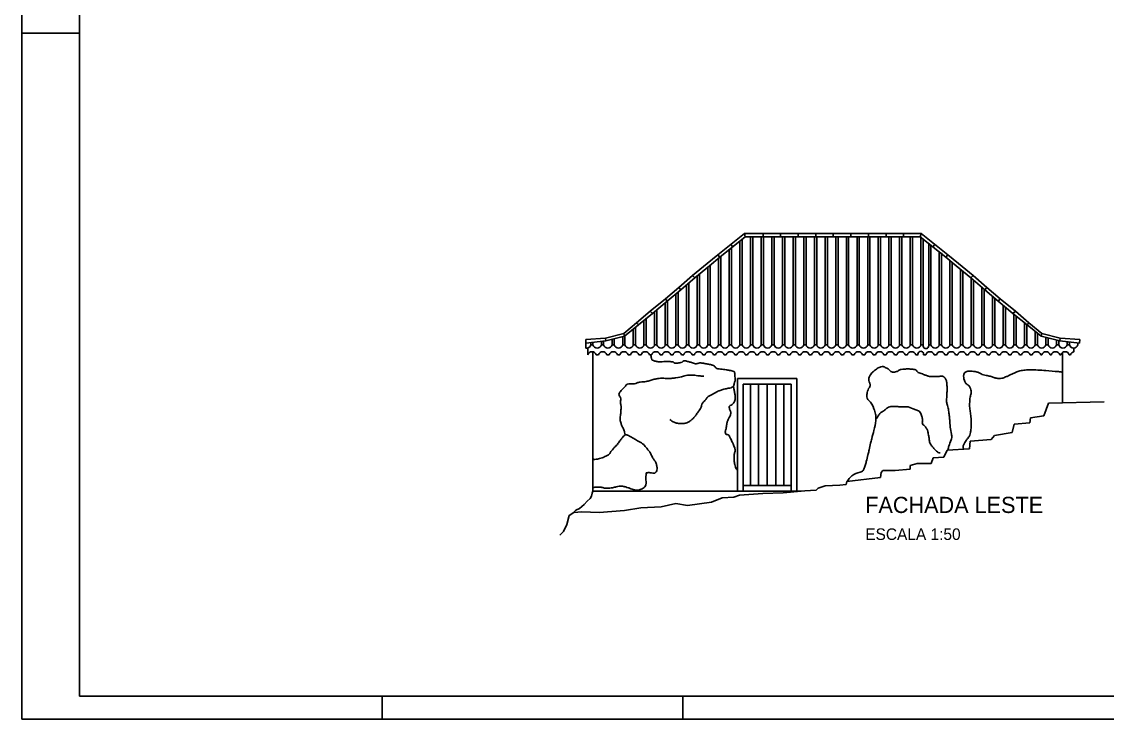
# Model space of a CAD drawing. Extents: x -1236 to 1911, y -280 to 323.
# Drawn here: x 1070 to 1539.7, y -280 to 21.9 of the extents above; entities that cross this region are included whole.
import ezdxf

# ---------------------------------------------------------------- set-up
doc = ezdxf.new("R2010")
doc.units = 0
doc.header["$MEASUREMENT"] = 0
doc.layers.get('0').update_dxf_attribs({"linetype": 'CONTINUOUS'})
for name, color, linetype in [('COBERTURA', 2, 'CONTINUOUS'), ('ESQUADRIAS', 2, 'CONTINUOUS'), ('MARGEXT', 2, 'CONTINUOUS'), ('MARGINT', 6, 'CONTINUOUS'), ('PAREDE', 1, 'CONTINUOUS'), ('PISO', 1, 'CONTINUOUS')]:
    doc.layers.add(name, color=color, linetype=linetype)

msp = doc.modelspace()

# ---------------------------------------------------------------- linework, layer by layer
at = {"layer": 'COBERTURA', "color": 2}
for p, q in [((1371.150951, -78.956111), (1382.708589, -69.722516)), ((1382.708589, -69.722516), (1459.120951, -69.722516)), ((1383.033787, -71.122516), (1382.708589, -69.722516)), ((1390.743714, -71.122516), (1390.743714, -69.722516)), ((1398.343714, -71.122516), (1398.343714, -69.722516)), ((1405.943714, -71.122516), (1405.943714, -69.722516)), ((1413.543714, -71.122516), (1413.543714, -69.722516)), ((1421.143714, -71.122516), (1421.143714, -69.722516)), ((1428.743714, -71.122516), (1428.743714, -69.722516)), ((1436.343714, -71.122516), (1436.343714, -69.722516)), ((1443.943714, -71.122516), (1443.943714, -69.722516)), ((1451.543714, -71.122516), (1451.543714, -69.722516)), ((1458.795753, -71.122516), (1459.143714, -69.722516)), ((1470.678589, -78.956111), (1459.120951, -69.722516)), ((1371.989913, -79.97063), (1383.033787, -71.122516)), ((1376.803106, -74.440508), (1377.619904, -75.460003)), ((1383.033787, -71.122516), (1458.795753, -71.122516)), ((1458.795753, -71.122516), (1469.839627, -79.97063)), ((1465.026434, -74.440508), (1464.209636, -75.460003)), ((1366.514579, -82.749528), (1371.150951, -78.956111)), ((1371.150951, -78.956111), (1371.989913, -79.97063)), ((1470.678589, -78.956111), (1469.839627, -79.97063)), ((1475.314961, -82.749528), (1470.678589, -78.956111)), ((1360.228705, -87.889576), (1366.514579, -82.749528)), ((1367.530165, -83.675827), (1361.200137, -88.992312)), ((1371.989913, -79.97063), (1367.530165, -83.675827)), ((1469.839627, -79.97063), (1474.299375, -83.675827)), ((1474.299375, -83.675827), (1480.629403, -88.992312)), ((1481.600835, -87.889576), (1475.314961, -82.749528)), ((1354.311813, -93.094497), (1360.228705, -87.889576)), ((1361.200137, -88.992312), (1355.10662, -94.109013)), ((1360.228705, -87.889576), (1361.200137, -88.992312)), ((1481.600835, -87.889576), (1480.629403, -88.992312)), ((1480.629403, -88.992312), (1486.72292, -94.109013)), ((1487.517727, -93.094497), (1481.600835, -87.889576)), ((1348.505993, -98.020679), (1354.311813, -93.094497)), ((1354.311813, -93.094497), (1355.10662, -94.109013)), ((1487.517727, -93.094497), (1486.72292, -94.109013)), ((1493.323546, -98.020679), (1487.517727, -93.094497)), ((1341.882598, -103.357927), (1348.505993, -98.020679)), ((1348.505993, -98.020679), (1349.3008, -99.035195)), ((1355.10662, -94.109013), (1349.3008, -99.035195)), ((1486.72292, -94.109013), (1492.528739, -99.035195)), ((1493.323546, -98.020679), (1492.528739, -99.035195)), ((1499.946942, -103.357927), (1493.323546, -98.020679)), ((1349.3008, -99.035195), (1342.942344, -104.328336)), ((1492.528739, -99.035195), (1498.887196, -104.328336)), ((1336.018873, -108.3708), (1341.882598, -103.357927)), ((1342.942344, -104.328336), (1336.857835, -109.341209)), ((1341.882598, -103.357927), (1342.942344, -104.328336)), ((1499.946942, -103.357927), (1498.887196, -104.328336)), ((1498.887196, -104.328336), (1504.971705, -109.341209)), ((1505.810667, -108.3708), (1499.946942, -103.357927)), ((1330.455224, -112.958189), (1336.018873, -108.3708)), ((1336.857835, -109.341209), (1330.808473, -114.193256)), ((1336.018873, -108.3708), (1336.857835, -109.341209)), ((1505.810667, -108.3708), (1504.971705, -109.341209)), ((1504.971705, -109.341209), (1511.021067, -114.193256)), ((1511.374316, -112.958189), (1505.810667, -108.3708)), ((1322.595469, -115.031335), (1314.029216, -115.64887)), ((1314.029216, -115.64887), (1314.117525, -117.280921)), ((1314.117525, -117.280921), (1322.727933, -116.222292)), ((1322.595469, -115.031335), (1330.455224, -112.958189)), ((1322.727933, -116.222292), (1322.595469, -115.031335)), ((1330.808473, -114.193256), (1322.727933, -116.222292)), ((1330.455224, -112.958189), (1330.808473, -114.193256)), ((1511.374316, -112.958189), (1511.021067, -114.193256)), ((1511.021067, -114.193256), (1519.101607, -116.222292)), ((1519.234071, -115.031335), (1511.374316, -112.958189)), ((1519.101607, -116.222292), (1519.234071, -115.031335)), ((1527.712015, -117.280921), (1519.101607, -116.222292)), ((1519.234071, -115.031335), (1527.800324, -115.64887)), ((1527.800324, -115.64887), (1527.712015, -117.280921))]:
    msp.add_line(p, q, dxfattribs=at)
at = {"layer": 'COBERTURA', "color": 1}
for p, q in [((1380.707291, -117.975919), (1380.707291, -72.986455)), ((1381.694877, -117.975919), (1381.694877, -72.195222)), ((1385.31622, -117.975919), (1385.31622, -71.122516)), ((1386.303807, -117.975919), (1386.303807, -71.122516)), ((1389.92515, -117.975919), (1389.92515, -71.122516)), ((1390.912736, -117.975919), (1390.912736, -71.122516)), ((1394.53408, -117.975919), (1394.53408, -71.122516)), ((1395.521666, -117.975919), (1395.521666, -71.122516)), ((1399.143009, -117.975919), (1399.143009, -71.122516)), ((1400.130596, -117.975919), (1400.130596, -71.122516)), ((1403.751939, -117.975919), (1403.751939, -71.122516)), ((1404.739525, -117.975919), (1404.739525, -71.122516)), ((1408.360869, -117.975919), (1408.360869, -71.122516)), ((1409.348455, -117.975919), (1409.348455, -71.122516)), ((1412.969798, -117.975919), (1412.969798, -71.122516)), ((1413.957384, -117.975919), (1413.957384, -71.122516)), ((1417.578728, -117.975919), (1417.578728, -71.122516)), ((1418.566314, -117.975919), (1418.566314, -71.122516)), ((1422.187657, -117.975919), (1422.187657, -71.122516)), ((1423.175244, -117.975919), (1423.175244, -71.122516)), ((1426.796587, -117.975919), (1426.796587, -71.122516)), ((1427.784173, -117.975919), (1427.784173, -71.122516)), ((1431.405517, -117.975919), (1431.405517, -71.122516)), ((1432.393103, -117.975919), (1432.393103, -71.122516)), ((1436.014446, -117.975919), (1436.014446, -71.122516)), ((1437.002033, -117.975919), (1437.002033, -71.122516)), ((1440.623376, -117.975919), (1440.623376, -71.122516)), ((1441.610962, -117.975919), (1441.610962, -71.122516)), ((1445.232305, -117.975919), (1445.232305, -71.122516)), ((1446.219892, -117.975919), (1446.219892, -71.122516)), ((1449.841235, -117.975919), (1449.841235, -71.122516)), ((1450.828821, -117.975919), (1450.828821, -71.122516)), ((1454.450165, -117.975919), (1454.450165, -71.122516)), ((1455.437751, -117.975919), (1455.437751, -71.122516)), ((1459.059094, -117.975919), (1459.059094, -71.3335)), ((1460.046681, -117.975919), (1460.046681, -72.124733)), ((1462.405705, -117.975919), (1462.405705, -74.014732)), ((1463.393291, -117.975919), (1463.393291, -74.805965)), ((1372.477018, -117.975919), (1372.477018, -79.580372)), ((1376.098361, -117.975919), (1376.098361, -76.67903)), ((1377.085947, -117.975919), (1377.085947, -75.887797)), ((1467.014634, -117.975919), (1467.014634, -77.707307)), ((1468.002221, -117.975919), (1468.002221, -78.167169)), ((1471.623564, -79.729277), (1471.623564, -79.580372)), ((1366.880502, -117.975919), (1366.880502, -84.221468)), ((1367.868088, -117.975919), (1367.868088, -83.395078)), ((1371.489432, -117.975919), (1371.489432, -80.386435)), ((1471.623564, -117.975919), (1471.623564, -81.45274)), ((1472.61115, -80.537306), (1472.61115, -80.386435)), ((1472.61115, -117.975919), (1472.61115, -82.273236)), ((1362.271572, -117.975919), (1362.271572, -88.092431)), ((1363.259159, -117.975919), (1363.259159, -87.262974)), ((1476.232493, -117.975919), (1476.232493, -85.299421)), ((1477.22008, -117.975919), (1477.22008, -86.128878)), ((1480.841423, -117.975919), (1480.841423, -88.751634)), ((1357.662643, -117.975919), (1357.662643, -91.962731)), ((1358.650229, -117.975919), (1358.650229, -91.133459)), ((1481.829009, -117.975919), (1481.829009, -89.999616)), ((1485.450353, -117.975919), (1485.450353, -93.040443)), ((1486.437939, -117.975919), (1486.437939, -93.869715)), ((1353.053713, -117.975919), (1353.053713, -95.850884)), ((1354.041299, -117.975919), (1354.041299, -95.012927)), ((1490.059282, -117.975919), (1490.059282, -96.939884)), ((1491.046869, -117.975919), (1491.046869, -97.777841)), ((1344.82344, -117.975919), (1344.82344, -102.762405)), ((1348.444783, -117.975919), (1348.444783, -99.747792)), ((1349.43237, -117.975919), (1349.43237, -98.923559)), ((1494.668212, -117.975919), (1494.668212, -100.816213)), ((1495.655798, -117.975919), (1495.655798, -101.638337)), ((1339.226924, -117.975919), (1339.226924, -107.389376)), ((1340.214511, -117.975919), (1340.214511, -106.575729)), ((1343.835854, -117.975919), (1343.835854, -103.584528)), ((1499.277142, -117.975919), (1499.277142, -104.649603)), ((1500.264728, -117.975919), (1500.264728, -105.46325)), ((1334.617995, -117.975919), (1334.617995, -111.137731)), ((1335.605581, -117.975919), (1335.605581, -110.345612)), ((1503.886071, -117.975919), (1503.886071, -108.446783)), ((1504.873657, -117.975919), (1504.873657, -109.26043)), ((1508.495001, -117.975919), (1508.495001, -112.167159)), ((1314.117525, -117.280921), (1314.117525, -119.35674)), ((1316.182276, -117.975919), (1316.182276, -117.05794)), ((1317.169862, -117.975919), (1317.169862, -116.951286)), ((1320.791206, -117.975919), (1320.791206, -116.560202)), ((1321.778792, -117.975919), (1321.778792, -116.419181)), ((1325.400135, -117.975919), (1325.400135, -115.551298)), ((1326.387722, -117.975919), (1326.387722, -115.303313)), ((1330.009065, -117.975919), (1330.009065, -114.393989)), ((1330.996651, -117.975919), (1330.996651, -114.042323)), ((1509.482587, -117.975919), (1509.482587, -112.959278)), ((1513.10393, -117.975919), (1513.10393, -114.716266)), ((1514.091517, -117.975919), (1514.091517, -114.964251)), ((1517.71286, -117.975919), (1517.71286, -115.873575)), ((1518.700446, -117.975919), (1518.700446, -116.12156)), ((1522.32179, -117.975919), (1522.32179, -116.618206)), ((1523.309376, -117.975919), (1523.309376, -116.739627)), ((1526.930719, -117.975919), (1526.930719, -117.184863)), ((1314.932502, -119.288039), (1314.932502, -122.294291)), ((1316.182276, -117.975919), (1317.169862, -117.975919)), ((1320.791206, -117.975919), (1321.778792, -117.975919)), ((1325.400135, -117.975919), (1326.387722, -117.975919)), ((1330.009065, -117.975919), (1330.996651, -117.975919)), ((1334.617995, -117.975919), (1335.605581, -117.975919)), ((1339.226924, -117.975919), (1340.214511, -117.975919)), ((1343.835854, -117.975919), (1344.82344, -117.975919)), ((1348.444783, -117.975919), (1349.43237, -117.975919)), ((1353.053713, -117.975919), (1354.041299, -117.975919)), ((1357.662643, -117.975919), (1358.650229, -117.975919)), ((1362.271572, -117.975919), (1363.259159, -117.975919)), ((1366.880502, -117.975919), (1367.868088, -117.975919)), ((1371.489432, -117.975919), (1372.477018, -117.975919)), ((1376.098361, -117.975919), (1377.085947, -117.975919)), ((1380.707291, -117.975919), (1381.694877, -117.975919)), ((1385.31622, -117.975919), (1386.303807, -117.975919)), ((1389.92515, -117.975919), (1390.912736, -117.975919)), ((1394.53408, -117.975919), (1395.521666, -117.975919)), ((1399.143009, -117.975919), (1400.130596, -117.975919)), ((1403.751939, -117.975919), (1404.739525, -117.975919)), ((1408.360869, -117.975919), (1409.348455, -117.975919)), ((1412.969798, -117.975919), (1413.957384, -117.975919)), ((1417.578728, -117.975919), (1418.566314, -117.975919)), ((1422.187657, -117.975919), (1423.175244, -117.975919)), ((1426.796587, -117.975919), (1427.784173, -117.975919)), ((1431.405517, -117.975919), (1432.393103, -117.975919)), ((1436.014446, -117.975919), (1437.002033, -117.975919)), ((1440.623376, -117.975919), (1441.610962, -117.975919)), ((1445.232305, -117.975919), (1446.219892, -117.975919)), ((1449.841235, -117.975919), (1450.828821, -117.975919)), ((1454.450165, -117.975919), (1455.437751, -117.975919)), ((1459.059094, -117.975919), (1460.046681, -117.975919)), ((1463.393291, -117.975919), (1462.405705, -117.975919)), ((1462.405705, -117.975919), (1463.393291, -117.975919)), ((1468.002221, -117.975919), (1467.014634, -117.975919)), ((1472.61115, -117.975919), (1471.623564, -117.975919)), ((1477.22008, -117.975919), (1476.232493, -117.975919)), ((1481.829009, -117.975919), (1480.841423, -117.975919)), ((1486.437939, -117.975919), (1485.450353, -117.975919)), ((1491.046869, -117.975919), (1490.059282, -117.975919)), ((1495.655798, -117.975919), (1494.668212, -117.975919)), ((1500.264728, -117.975919), (1499.277142, -117.975919)), ((1504.873657, -117.975919), (1503.886071, -117.975919)), ((1509.482587, -117.975919), (1508.495001, -117.975919)), ((1514.091517, -117.975919), (1513.10393, -117.975919)), ((1518.700446, -117.975919), (1517.71286, -117.975919)), ((1523.309376, -117.975919), (1522.32179, -117.975919)), ((1525.269037, -120.912567), (1525.269037, -119.368127)), ((1318.553845, -122.294291), (1319.541431, -122.294291)), ((1323.162775, -122.294291), (1324.150361, -122.294291)), ((1327.771704, -122.294291), (1328.75929, -122.294291)), ((1332.380634, -122.294291), (1333.36822, -122.294291)), ((1336.989563, -122.294291), (1337.97715, -122.294291)), ((1341.598493, -122.294291), (1342.586079, -122.294291)), ((1346.207423, -122.294291), (1347.195009, -122.294291)), ((1350.816352, -122.294291), (1351.803939, -122.294291)), ((1355.425282, -122.294291), (1356.412868, -122.294291)), ((1360.034211, -122.294291), (1361.021798, -122.294291)), ((1364.643141, -122.294291), (1365.630727, -122.294291)), ((1369.252071, -122.294291), (1370.239657, -122.294291)), ((1373.861, -122.294291), (1374.848587, -122.294291)), ((1378.46993, -122.294291), (1379.457516, -122.294291)), ((1383.07886, -122.294291), (1384.066446, -122.294291)), ((1387.687789, -122.294291), (1388.675375, -122.294291)), ((1392.296719, -122.294291), (1393.284305, -122.294291)), ((1396.905648, -122.294291), (1397.893235, -122.294291)), ((1401.514578, -122.294291), (1402.502164, -122.294291)), ((1406.123508, -122.294291), (1407.111094, -122.294291)), ((1410.732437, -122.294291), (1411.720024, -122.294291)), ((1415.341367, -122.294291), (1416.328953, -122.294291)), ((1419.950297, -122.294291), (1420.937883, -122.294291)), ((1424.559226, -122.294291), (1425.546812, -122.294291)), ((1429.168156, -122.294291), (1430.155742, -122.294291)), ((1433.777085, -122.294291), (1434.764672, -122.294291)), ((1438.386015, -122.294291), (1439.373601, -122.294291)), ((1442.994945, -122.294291), (1443.982531, -122.294291)), ((1447.603874, -122.294291), (1448.591461, -122.294291)), ((1452.212804, -122.294291), (1453.20039, -122.294291)), ((1456.821733, -122.294291), (1457.80932, -122.294291)), ((1460.168344, -122.294291), (1461.15593, -122.294291)), ((1464.777273, -122.294291), (1465.76486, -122.294291)), ((1469.386203, -122.294291), (1470.373789, -122.294291)), ((1469.386203, -122.294291), (1470.373789, -122.294291)), ((1473.995133, -122.294291), (1474.982719, -122.294291)), ((1478.604062, -122.294291), (1479.591649, -122.294291)), ((1483.212992, -122.294291), (1484.200578, -122.294291)), ((1487.821921, -122.294291), (1488.809508, -122.294291)), ((1492.430851, -122.294291), (1493.418437, -122.294291)), ((1497.039781, -122.294291), (1498.027367, -122.294291)), ((1501.64871, -122.294291), (1502.636297, -122.294291)), ((1506.25764, -122.294291), (1507.245226, -122.294291)), ((1510.86657, -122.294291), (1511.360363, -122.294291)), ((1514.981706, -122.294291), (1515.475499, -122.294291)), ((1519.096842, -122.294291), (1519.590636, -122.294291)), ((1523.211979, -122.294291), (1523.705772, -122.294291))]:
    msp.add_line(p, q, dxfattribs=at)
for centre, radius, start, end in [((1314.371605, -117.502538), 1.871529, 262.19741259, 345.34856281), ((1316.743173, -122.767671), 1.871529, 14.65143719, 165.34856281), ((1318.980534, -117.502538), 1.871529, 194.65143719, 345.34856281), ((1321.352103, -122.767671), 1.871529, 14.65143719, 165.34856281), ((1323.589464, -117.502538), 1.871529, 194.65143719, 345.34856281), ((1325.961033, -122.767671), 1.871529, 14.65143719, 165.34856281), ((1328.198393, -117.502538), 1.871529, 194.65143719, 345.34856281), ((1330.569962, -122.767671), 1.871529, 14.65143719, 165.34856281), ((1332.807323, -117.502538), 1.871529, 194.65143719, 345.34856281), ((1335.178892, -122.767671), 1.871529, 14.65143719, 165.34856281), ((1337.416253, -117.502538), 1.871529, 194.65143719, 345.34856281), ((1339.787821, -122.767671), 1.871529, 14.65143719, 165.34856281), ((1342.025182, -117.502538), 1.871529, 194.65143719, 345.34856281), ((1344.396751, -122.767671), 1.871529, 14.65143719, 165.34856281), ((1346.634112, -117.502538), 1.871529, 194.65143719, 345.34856281), ((1349.005681, -122.767671), 1.871529, 14.65143719, 165.34856281), ((1351.243041, -117.502538), 1.871529, 194.65143719, 345.34856281), ((1353.61461, -122.767671), 1.871529, 14.65143719, 165.34856281), ((1355.851971, -117.502538), 1.871529, 194.65143719, 345.34856281), ((1358.22354, -122.767671), 1.871529, 14.65143719, 165.34856281), ((1360.460901, -117.502538), 1.871529, 194.65143719, 345.34856281), ((1362.832469, -122.767671), 1.871529, 14.65143719, 165.34856281), ((1365.06983, -117.502538), 1.871529, 194.65143719, 345.34856281), ((1367.441399, -122.767671), 1.871529, 14.65143719, 165.34856281), ((1369.67876, -117.502538), 1.871529, 194.65143719, 345.34856281), ((1369.67876, -117.502538), 1.871529, 194.65143719, 345.34856281), ((1372.050329, -122.767671), 1.871529, 14.65143719, 165.34856281), ((1374.28769, -117.502538), 1.871529, 194.65143719, 345.34856281), ((1376.659258, -122.767671), 1.871529, 14.65143719, 165.34856281), ((1378.896619, -117.502538), 1.871529, 194.65143719, 345.34856281), ((1381.268188, -122.767671), 1.871529, 14.65143719, 165.34856281), ((1383.505549, -117.502538), 1.871529, 194.65143719, 345.34856281), ((1385.877118, -122.767671), 1.871529, 14.65143719, 165.34856281), ((1388.114478, -117.502538), 1.871529, 194.65143719, 345.34856281), ((1390.486047, -122.767671), 1.871529, 14.65143719, 165.34856281), ((1392.723408, -117.502538), 1.871529, 194.65143719, 345.34856281), ((1395.094977, -122.767671), 1.871529, 14.65143719, 165.34856281), ((1397.332338, -117.502538), 1.871529, 194.65143719, 345.34856281), ((1399.703906, -122.767671), 1.871529, 14.65143719, 165.34856281), ((1401.941267, -117.502538), 1.871529, 194.65143719, 345.34856281), ((1404.312836, -122.767671), 1.871529, 14.65143719, 165.34856281), ((1406.550197, -117.502538), 1.871529, 194.65143719, 345.34856281), ((1408.921766, -122.767671), 1.871529, 14.65143719, 165.34856281), ((1411.159126, -117.502538), 1.871529, 194.65143719, 345.34856281), ((1413.530695, -122.767671), 1.871529, 14.65143719, 165.34856281), ((1415.768056, -117.502538), 1.871529, 194.65143719, 345.34856281), ((1418.139625, -122.767671), 1.871529, 14.65143719, 165.34856281), ((1420.376986, -117.502538), 1.871529, 194.65143719, 345.34856281), ((1422.748554, -122.767671), 1.871529, 14.65143719, 165.34856281), ((1424.985915, -117.502538), 1.871529, 194.65143719, 345.34856281), ((1427.357484, -122.767671), 1.871529, 14.65143719, 165.34856281), ((1429.594845, -117.502538), 1.871529, 194.65143719, 345.34856281), ((1431.966414, -122.767671), 1.871529, 14.65143719, 165.34856281), ((1434.203775, -117.502538), 1.871529, 194.65143719, 345.34856281), ((1436.575343, -122.767671), 1.871529, 14.65143719, 165.34856281), ((1438.812704, -117.502538), 1.871529, 194.65143719, 345.34856281), ((1441.184273, -122.767671), 1.871529, 14.65143719, 165.34856281), ((1443.421634, -117.502538), 1.871529, 194.65143719, 345.34856281), ((1445.793203, -122.767671), 1.871529, 14.65143719, 165.34856281), ((1448.030563, -117.502538), 1.871529, 194.65143719, 345.34856281), ((1450.402132, -122.767671), 1.871529, 14.65143719, 165.34856281), ((1452.639493, -117.502538), 1.871529, 194.65143719, 345.34856281), ((1455.011062, -122.767671), 1.871529, 14.65143719, 165.34856281), ((1457.248423, -117.502538), 1.871529, 194.65143719, 345.34856281), ((1458.988832, -121.950288), 1.228652, 343.7407802, 196.2592198), ((1461.226193, -118.319921), 1.228652, 163.7407802, 16.2592198), ((1462.966602, -122.767671), 1.871529, 14.65143719, 165.34856281), ((1465.203963, -117.502538), 1.871529, 194.65143719, 345.34856281), ((1467.575531, -122.767671), 1.871529, 14.65143719, 165.34856281), ((1469.812892, -117.502538), 1.871529, 194.65143719, 345.34856281), ((1472.184461, -122.767671), 1.871529, 14.65143719, 165.34856281), ((1474.421822, -117.502538), 1.871529, 194.65143719, 345.34856281), ((1474.421822, -117.502538), 1.871529, 194.65143719, 345.34856281), ((1476.793391, -122.767671), 1.871529, 14.65143719, 165.34856281), ((1479.030751, -117.502538), 1.871529, 194.65143719, 345.34856281), ((1481.40232, -122.767671), 1.871529, 14.65143719, 165.34856281), ((1483.639681, -117.502538), 1.871529, 194.65143719, 345.34856281), ((1486.01125, -122.767671), 1.871529, 14.65143719, 165.34856281), ((1488.248611, -117.502538), 1.871529, 194.65143719, 345.34856281), ((1490.620179, -122.767671), 1.871529, 14.65143719, 165.34856281), ((1492.85754, -117.502538), 1.871529, 194.65143719, 345.34856281), ((1495.229109, -122.767671), 1.871529, 14.65143719, 165.34856281), ((1497.46647, -117.502538), 1.871529, 194.65143719, 345.34856281), ((1499.838039, -122.767671), 1.871529, 14.65143719, 165.34856281), ((1502.075399, -117.502538), 1.871529, 194.65143719, 345.34856281), ((1504.446968, -122.767671), 1.871529, 14.65143719, 165.34856281), ((1506.684329, -117.502538), 1.871529, 194.65143719, 345.34856281), ((1509.055898, -122.767671), 1.871529, 14.65143719, 165.34856281), ((1511.293259, -117.502538), 1.871529, 194.65143719, 345.34856281), ((1513.171034, -122.767671), 1.871529, 14.65143719, 165.34856281), ((1515.902188, -117.502538), 1.871529, 194.65143719, 345.34856281), ((1517.286171, -122.767671), 1.871529, 14.65143719, 165.34856281), ((1520.511118, -117.502538), 1.871529, 194.65143719, 345.34856281), ((1521.401307, -122.767671), 1.871529, 14.65143719, 165.34856281), ((1525.120048, -117.502538), 1.871529, 194.65143719, 345.34856281), ((1525.516444, -122.767671), 1.871529, 97.59645189, 165.34856281)]:
    msp.add_arc(centre, radius, start, end, dxfattribs=at)
at = {"layer": 'ESQUADRIAS', "color": 2}
for p, q in [((1379.734869, -181.279441), (1379.734869, -132.50242)), ((1379.734869, -132.50242), (1405.37778, -132.50242)), ((1382.134869, -181.279441), (1382.134869, -134.90242)), ((1382.134869, -134.90242), (1402.97778, -134.90242)), ((1385.373671, -134.90242), (1385.373671, -178.879441)), ((1388.794953, -134.90242), (1388.794953, -178.879441)), ((1392.556325, -134.90242), (1392.556325, -178.879441)), ((1396.317696, -134.90242), (1396.317696, -178.879441)), ((1399.738978, -134.90242), (1399.738978, -178.879441)), ((1402.97778, -134.90242), (1402.97778, -181.279441)), ((1405.37778, -132.50242), (1405.37778, -181.279441)), ((1382.134869, -178.879441), (1402.97778, -178.879441))]:
    msp.add_line(p, q, dxfattribs=at)
at = {"layer": 'MARGEXT'}
for p, q in [((1070.000001, -280), (1070.000001, 314)), ((1070.000001, 17), (1095.000001, 17)), ((1226.000001, -280), (1226.000001, -270)), ((1356.000001, -280), (1356.000001, -270)), ((1070.000001, -280), (1911.000001, -280))]:
    msp.add_line(p, q, dxfattribs=at)
at = {"layer": 'MARGINT'}
for q in [(1095.000001, 304), (1901.000001, -270)]:
    msp.add_line((1095.000001, -270), q, dxfattribs=at)
at = {"layer": 'PAREDE', "color": 7}
for p, q in [((1317.072727, -181.279441), (1317.072727, -120.925386)), ((1520.344251, -143.066231), (1520.344251, -121.223245))]:
    msp.add_line(p, q, dxfattribs=at)
at = {"layer": 'PAREDE', "color": 2}
for p, q in [((1368.373045, -139.570954), (1366.987461, -140.316253)), ((1369.758627, -138.825656), (1368.373045, -139.570954)), ((1453.480971, -144.782714), (1455.766099, -145.612795)), ((1455.766099, -145.612795), (1458.051225, -146.442876))]:
    msp.add_line(p, q, dxfattribs=at)
for centre, radius, start, end in [((1306.575913, -131.209874), 36.680388, 12.91331948, 14.06729244), ((1310.946542, -130.207797), 32.196355, 11.68160439, 12.91331948), ((1323.202575, -127.673798), 19.681105, 10.65602014, 11.68160439), ((1348.208444, -122.968767), 5.763557, 190.65602014, 192.55126255), ((1343.030042, -124.121653), 0.458372, 192.55126255, 241.72438325), ((1345.095518, -120.281735), 4.81855, 241.72438325, 256.47012056), ((1347.659991, -109.624423), 15.780066, 256.47012056, 261.47808532), ((1346.070453, -120.232508), 5.053552, 261.47808532, 270.33355129), ((1346.015684, -110.824524), 14.461695, 270.33355129, 274.24224959), ((1349.121828, -152.699387), 27.528212, 91.40947008, 94.24224959), ((1349.311562, -160.410654), 35.241812, 88.02716526, 91.40947008), ((1350.235684, -133.58258), 8.397827, 81.09513809, 88.02716526), ((1351.385502, -126.244075), 0.96979, 49.45679239, 81.09513809), ((1353.007472, -124.347889), 1.525468, 229.45679239, 254.56406971), ((1353.308001, -123.259493), 2.654593, 254.56406971, 274.75863374), ((1352.829066, -117.506197), 8.427789, 274.75863374, 286.05215954), ((1354.436413, -123.092485), 2.614857, 286.05215954, 310.81912912), ((1356.716161, -125.731816), 0.872737, 87.23900249, 130.81912912), ((1356.590059, -128.346639), 3.4906, 78.123542, 87.23900249), ((1351.93638, -150.474985), 26.102995, 74.79321801, 78.123542), ((1355.112209, -138.791457), 13.99553, 68.7880824, 74.79321801), ((1362.505422, -119.742369), 6.437956, 248.7880824, 257.64693271), ((1361.717205, -123.341443), 2.753581, 257.64693271, 288.67982437), ((1363.672408, -129.124547), 3.351098, 80.61209531, 108.67982437), ((1346.02044, -235.89131), 111.567242, 79.8857403, 80.61209531), ((1339.999845, -269.642085), 145.8508, 79.25046467, 79.8857403), ((1351.05384, -211.416436), 86.585152, 78.70167039, 79.25046467), ((1352.191818, -205.720552), 80.776703, 78.13348725, 78.70167039), ((1368.419533, -128.490845), 1.860504, 32.14768429, 78.13348725), ((1350.158655, -111.737309), 20.68517, 278.12558267, 287.34255435), ((1359.384354, -141.280318), 10.264836, 94.24411471, 107.34255435), ((1359.85774, -147.659366), 16.661425, 90.23874163, 94.24411471), ((1359.821718, -139.014348), 8.016332, 84.46301459, 90.23874163), ((1358.788156, -149.676155), 18.728118, 80.49772043, 84.46301459), ((1364.427357, -115.98585), 15.430881, 260.49772043, 264.86635437), ((1366.703055, -90.65517), 40.863579, 264.86635437, 265.60587712), ((1371.939978, -22.503894), 109.215769, 265.60587712, 266.05822772), ((1364.598383, -129.049498), 2.417525, 266.05822772, 270), ((1364.598383, -111.877354), 19.589669, 270, 271.38448549), ((1371.422449, -126.603635), 1.686194, 212.14768429, 260.59638075), ((1373.778545, -112.377192), 16.106418, 260.59638075, 264.92650473), ((1370.572918, -148.484176), 20.142586, 81.05462841, 84.92650473), ((1354.983481, -247.523063), 120.400911, 80.54745048, 81.05462841), ((1334.141895, -372.704244), 247.305205, 80.19356896, 80.54745048), ((1373.43804, -145.355978), 16.585849, 73.31733978, 80.19356896), ((1378.113162, -129.755831), 0.300232, 20.37646724, 73.31733978), ((1377.497668, -129.984444), 0.956811, 6.34686882, 20.37646724), ((1328.331973, -135.453099), 50.425708, 4.41904489, 6.34686882), ((1440.012079, -132.961087), 3.516682, 143.10117197, 162.71948067), ((1444.60186, -136.407045), 9.256082, 131.04547382, 143.10117197), ((1448.165187, -140.49962), 14.682542, 126.84093062, 131.04547382), ((1446.962062, -138.893762), 12.67598, 122.3156647, 126.84093062), ((1444.056402, -134.300243), 7.240608, 108.41687054, 122.3156647), ((1442.390192, -129.29635), 1.966596, 81.56821954, 108.41687054), ((1442.338858, -129.642652), 2.316682, 66.05986871, 81.56821954), ((1438.369039, -138.584146), 12.09982, 59.29069801, 66.05986871), ((1442.239403, -132.06812), 4.521013, 40.87022547, 59.29069801), ((1447.048236, -127.90695), 1.838249, 220.87022547, 249.9448572), ((1447.041944, -127.924185), 1.819902, 249.9448572, 270), ((1447.041944, -124.808813), 4.935273, 270, 282.13912482), ((1447.2983, -126.000634), 3.716193, 282.13912482, 303.58733385), ((1451.218918, -131.904471), 3.370874, 101.05362376, 123.58733385), ((1452.401771, -137.959459), 9.540318, 93.572582, 101.05362376), ((1453.482759, -155.273489), 26.88806, 89.11843458, 93.572582), ((1453.638481, -145.15342), 16.766793, 81.87833488, 89.11843458), ((1455.638379, -131.139393), 2.610786, 63.46358747, 81.87833488), ((1456.288067, -129.838392), 1.156585, 24.28766317, 63.46358747), ((1458.18413, -128.982778), 0.92359, 204.28766317, 248.35674232), ((1491.820147, -44.214936), 92.121006, 248.35674232, 248.98268192), ((1574.9006, 172.021667), 323.768648, 248.98268192, 249.31656379), ((1652.589037, 377.798042), 543.721847, 249.31656379, 249.46375549), ((1475.811325, -94.105173), 39.794269, 249.46375548, 250.00783573), ((1462.738794, -130.036946), 1.558378, 250.00783573, 266.427418), ((1467.947806, -134.222468), 2.764883, 79.78450888, 102.65797421), ((1468.248464, -132.55407), 1.06961, 51.36963072, 79.78450888), ((1480.870334, -131.624894), 3.343544, 165.24159119, 187.95427524), ((1479.269182, -131.203095), 1.687766, 133.0611462, 165.24159119), ((1479.618489, -131.57688), 2.199362, 98.60670012, 133.0611462), ((1480.510518, -137.470488), 8.160095, 80.91747734, 98.60670012), ((1476.637601, -161.697236), 32.694454, 78.12347495, 80.91747734), ((1482.494412, -133.848131), 4.236153, 70.35621983, 78.12347495), ((1482.1885, -134.70516), 5.146143, 55.12522477, 70.35621983), ((1487.152426, -127.582859), 3.535316, 235.12522477, 253.52631933), ((1488.225837, -123.952961), 7.3206, 253.52631933, 263.01030503), ((1485.486025, -146.300165), 15.193931, 76.43112378, 83.01030503), ((1445.972705, -18.786678), 123.514876, 293.59417672, 294.20520457), ((1459.38897, -48.631969), 90.792749, 294.20520457, 294.91788658), ((1470.096448, -71.680412), 65.378564, 294.91788658, 296.26961623), ((1519.63849, -172.055089), 46.55664, 114.66777014, 116.26961623), ((1503.691696, -137.332836), 8.347543, 102.86191328, 114.66777014), ((1505.180578, -143.853553), 15.036079, 94.07235774, 102.86191328), ((1506.520171, -162.669119), 33.899271, 90, 94.07235774), ((1506.520171, -183.497277), 54.727429, 86.795179, 90), ((1499.166803, -314.823635), 186.259496, 85.71533276, 86.795179), ((1479.655894, -575.242477), 447.408205, 85.01860132, 85.71533276), ((1517.602101, -139.887514), 10.402647, 83.08837073, 85.01860132), ((1495.858643, -319.260497), 191.088686, 82.6380269, 83.08837073), ((1311.195688, -116.999282), 27.489758, 314.22676771, 315.82887069), ((1328.460396, -133.771559), 3.419457, 315.82887069, 329.61356063), ((1332.706072, -136.261131), 1.502304, 128.75182974, 149.61356063), ((1332.247272, -135.689516), 0.769337, 101.29839348, 128.75182974), ((1333.944983, -144.18697), 9.434725, 93.52768343, 101.29839348), ((1333.782099, -141.544791), 6.78753, 85.29833511, 93.52768343), ((1334.652147, -130.965951), 3.827028, 265.29833511, 276.26514425), ((1334.653438, -130.977708), 3.8152, 276.26514425, 294.64170975), ((1338.485113, -139.33074), 5.374733, 99.17847503, 114.64170975), ((1338.948782, -142.200351), 8.281562, 89.63485046, 99.17847503), ((1339.040866, -127.751502), 6.16758, 269.63485046, 280.69815299), ((1338.057798, -122.547843), 11.463285, 280.69815299, 289.24082258), ((1346.700938, -147.310736), 14.764653, 101.71513068, 109.24082257), ((1350.496169, -165.612873), 33.456149, 99.08088768, 101.71513068), ((1348.226092, -151.409969), 19.072972, 95.59178723, 99.08088768), ((1347.165714, -140.579418), 8.190637, 81.79613848, 95.59178723), ((1349.646188, -123.374336), 9.192331, 261.79613848, 274.81500602), ((1347.928535, -102.983398), 29.655486, 274.81500602, 276.83563618), ((1342.797851, -60.182629), 72.762675, 276.83563618, 278.12558267), ((1375.044933, -132.287204), 4.668302, 296.54091333, 303.85765489), ((1377.140907, -135.411328), 0.906221, 303.85765489, 334.0989219), ((1376.204888, -134.9568), 1.946763, 334.0989219, 354.60239065), ((1378.303838, -135.999768), 0.337914, 168.67852333, 186.76374886), ((1380.955531, -135.685275), 3.008191, 186.76374886, 190.63053092), ((1406.239397, -141.592734), 28.827855, 166.72851085, 168.67852333), ((1385.474003, -136.694912), 7.492666, 156.89932414, 166.72851085), ((1377.051731, -133.102391), 1.6638, 336.89932414, 357.84886422), ((1240.366639, -142.251076), 138.653326, 3.81806147, 4.41904489), ((1377.308614, -133.11204), 1.406735, 357.84886422, 3.81806147), ((1439.604278, -132.834223), 3.089603, 162.71948067, 180), ((1441.387452, -132.834223), 4.872777, 180, 193.74085691), ((1438.529728, -133.53302), 1.930855, 193.74085691, 213.17327849), ((1435.087147, -135.234251), 1.993035, 326.58878956, 5.90354835), ((1436.085194, -135.131051), 0.989666, 5.90354835, 33.17327849), ((1466.737518, -65.989994), 65.730038, 266.427418, 268.94720885), ((1465.670006, -124.08039), 7.629833, 268.94720885, 282.65797421), ((1467.2446, -133.810222), 2.67761, 33.52192344, 51.36963072), ((1465.554291, -134.929944), 4.705151, 17.11970154, 33.52192344), ((1464.387968, -135.289191), 5.925546, 2.51415628, 17.11970154), ((1426.386193, -136.957791), 43.963937, 360, 2.51415628), ((1483.875625, -131.204974), 6.37803, 187.95427524, 199.30889211), ((1482.540897, -131.672621), 4.963749, 199.30889211, 212.1858826), ((1480.879705, -132.718158), 3.000917, 212.1858826, 239.73714643), ((1478.206359, -137.299858), 2.30368, 28.19708429, 59.73714643), ((1486.70371, -141.254869), 10.003771, 67.23719359, 76.43112378), ((1493.216673, -125.732945), 6.829198, 247.23719359, 258.37028055), ((1492.894475, -127.29845), 5.230881, 258.37028055, 277.11760331), ((1492.70522, -125.782818), 6.758283, 277.11760331, 293.59417672), ((1329.400828, -139.286379), 1.012905, 145.28656004, 180), ((1330.285577, -139.286379), 1.897654, 180, 205.17738011), ((1335.131746, -143.256643), 7.984735, 139.73390069, 145.28656004), ((1329.305407, -139.747139), 0.814587, 205.17738011, 237.50653802), ((1328.562718, -140.913221), 0.567923, 18.55378541, 57.50653802), ((1340.095368, -147.461054), 14.489704, 135.61268644, 139.73390069), ((1327.20995, -141.367263), 1.994855, 347.25043315, 18.55378541), ((1355.99181, -163.021107), 36.734077, 134.2267677, 135.61268644), ((1346.604965, -125.255772), 25.299566, 319.77528388, 323.10170633), ((1367.205992, -140.722501), 0.461295, 118.27690839, 143.10170633), ((1362.877852, -126.033635), 14.52518, 298.27562245, 302.96898181), ((1372.346472, -140.631326), 2.874457, 112.40663557, 122.96898181), ((1372.052593, -139.918556), 2.103479, 107.33689022, 112.40663557), ((1417.813591, -286.507715), 155.669265, 106.74775635, 107.33689022), ((1413.795419, -273.154896), 141.724965, 106.37319945, 106.74775635), ((1416.918491, -283.784542), 152.803907, 106.01247656, 106.37319945), ((1375.915484, -140.907491), 4.159706, 92.75068174, 106.01247656), ((1375.459102, -131.408527), 5.350215, 272.75068174, 284.43844437), ((1376.366678, -134.933482), 1.710297, 284.43844437, 296.54091333), ((1546.080029, -104.691985), 171.016179, 190.63053092, 191.14327757), ((1505.437389, -112.697639), 129.592578, 191.14327757, 191.53862792), ((1292.783032, -156.11198), 87.448157, 11.05734851, 11.53862792), ((1373.664225, -140.306238), 5.03706, 3.36997944, 11.05734851), ((1364.357116, -140.854289), 14.36029, 358.81933373, 3.36997944), ((1438.361339, -140.023407), 2.754794, 175.39479542, 225.93514121), ((1440.475334, -140.193689), 4.875636, 170.52788531, 175.39479542), ((1455.881312, -142.764058), 20.494566, 168.15459935, 170.52788531), ((1442.129446, -139.879769), 6.443482, 146.58878956, 168.15459935), ((1445.869118, -138.248382), 24.456431, 352.97971624, 357.81768854), ((1412.001527, -136.957791), 58.348603, 357.81768854, 0), ((1475.358266, -138.826806), 5.535274, 15.53965651, 28.19708429), ((1488.990489, -142.167209), 8.774791, 164.13252985, 176.03931111), ((1474.273136, -137.983893), 6.525555, 344.13252985, 357.94829432), ((1477.919759, -138.114531), 2.876593, 357.94829432, 15.53965651), ((1333.154785, -142.712395), 4.100261, 167.25043315, 188.94360154), ((1339.592062, -141.699325), 10.616767, 188.94360154, 193.38284096), ((1240.012482, -141.459824), 89.38188, 356.32893745, 357.7069933), ((1327.191557, -144.649617), 2.12987, 3.46168675, 13.38284096), ((1324.197307, -144.830744), 5.129593, 357.7069933, 3.46168675), ((1229.649466, -53.90949), 162.357693, 325.27658556, 325.64399345), ((1361.283054, -143.892509), 2.907559, 325.64399345, 354.07075163), ((1366.227882, -144.406058), 2.063865, 140.18352517, 174.07075163), ((1390.385261, -164.544999), 33.514713, 138.79358365, 140.18352517), ((1314.626146, -98.207919), 67.18311, 318.79358365, 319.77528388), ((1376.766432, -144.834199), 0.669986, 155.5847053, 185.19983915), ((1380.204401, -144.521329), 4.122162, 185.19983915, 197.0278042), ((1376.685295, -144.797367), 0.580881, 103.94838942, 155.5847053), ((1376.112276, -142.49026), 1.796322, 283.94838942, 312.62657765), ((1370.23642, -136.106261), 10.472792, 312.62657765, 317.98285998), ((1376.314906, -141.582648), 2.291178, 317.98285998, 329.44939328), ((1375.809408, -141.284285), 2.878161, 329.44939328, 345.05354351), ((1375.021991, -141.074086), 3.693151, 345.05354351, 358.81933373), ((1430.122083, -148.536101), 9.092202, 18.75475152, 45.93514121), ((1447.277231, -149.100052), 4.761881, 124.96657315, 133.5271653), ((1446.182258, -147.534325), 2.851261, 102.98141305, 124.96657315), ((1447.137982, -151.680157), 7.105827, 89.10635126, 102.98141305), ((1446.883838, -167.973133), 23.400785, 84.82557662, 89.10635126), ((1451.749334, -114.244618), 30.547582, 264.82557662, 268.57207476), ((1451.401916, -128.181976), 16.605895, 268.57207476, 275.36263898), ((1453.067162, -145.921898), 1.212014, 70.03641884, 95.36263898), ((1476.491357, -142.019325), 6.397119, 172.97971624, 182.4471626), ((1474.754919, -142.093535), 4.659096, 182.4471626, 200.6298001), ((1461.06971, -147.245592), 9.963785, 8.22412799, 20.6298001), ((1489.383362, -144.172398), 9.272281, 177.95245027, 183.14936361), ((1548.45301, -146.284238), 68.379668, 176.03931111, 177.95245027), ((1496.247379, -143.794724), 16.14668, 183.14936361, 190.82199502), ((1334.684866, -150.080532), 5.794257, 169.75082281, 180.82525966), ((1331.706502, -150.123434), 2.815584, 180.82525966, 194.0504456), ((1312.855197, -146.133409), 16.389391, 349.75082281, 356.32893745), ((1355.247841, -145.749577), 6.543959, 223.06621164, 232.46052347), ((1356.078603, -145.955331), 5.834879, 306.35557725, 317.4821384), ((1328.860258, -120.998699), 42.762806, 317.4821384, 319.36892658), ((1356.242529, -144.493916), 6.682147, 319.36892658, 324.14316672), ((1226.888776, -51.005856), 166.282932, 324.14316672, 324.43378914), ((1176.166434, -14.737451), 228.63799, 324.43378914, 324.68163327), ((1312.203035, -111.122217), 61.916726, 324.68163327, 325.27658556), ((1378.544057, -151.628491), 3.205791, 147.69048552, 155.64988831), ((1370.025916, -146.241565), 6.872785, 327.69048552, 333.1241796), ((1369.14701, -145.796137), 7.858118, 333.1241796, 338.94237522), ((1379.447386, -144.753173), 3.330441, 197.0278042, 208.58831141), ((1371.027899, -146.520314), 5.842634, 338.94237521, 345.69088235), ((1375.048816, -147.150187), 1.678861, 12.27843094, 28.58831141), ((1373.791294, -147.423876), 2.965821, 360, 12.27843094), ((1374.570357, -147.423876), 2.186758, 345.69088235, 0), ((1392.550385, -161.293449), 48.77069, 15.96134636, 18.75475152), ((1435.962473, -148.876923), 3.617844, 5.69237606, 15.96134636), ((1429.85849, -149.485361), 9.752076, 352.63995839, 5.69237606), ((1480.292985, -175.740525), 48.073667, 146.79311615, 147.85943403), ((1456.871786, -160.410103), 20.081268, 145.14323184, 146.79311615), ((1543.628105, -220.834882), 125.806444, 144.43385031, 145.14323184), ((1443.492341, -149.234162), 2.705532, 139.59512162, 144.43385031), ((1442.761183, -148.61179), 1.745356, 116.52027601, 139.59512162), ((1438.135165, -139.341651), 8.61493, 296.52027601, 306.85037311), ((1438.610533, -139.975925), 7.822289, 306.85037311, 313.5271653), ((1457.754585, -147.259491), 0.868824, 30.99032886, 70.03618535), ((1450.663936, -151.518354), 9.140174, 19.16268269, 30.99032886), ((1445.88647, -153.178555), 14.197886, 15.96134636, 19.16268269), ((1448.340685, -152.476612), 11.64526, 12.42641545, 15.96134636), ((1457.418808, -150.476269), 2.349363, 342.906308, 12.42641545), ((1270.695306, -174.760802), 202.316327, 7.6025544, 8.22412799), ((1434.002342, -152.96358), 37.561033, 6.15994554, 7.6025544), ((1411.707779, -155.369777), 59.985067, 4.73827525, 6.15994554), ((1461.90831, -150.358915), 18.814159, 3.71481246, 10.82199502), ((1344.44556, -157.985385), 136.524229, 3.18315157, 3.71481246), ((1344.635879, -146.887685), 16.143707, 194.0504456, 199.56343771), ((1338.869925, -148.936703), 10.024499, 199.56343771, 207.37293644), ((1314.815976, -161.390675), 17.062285, 21.38886082, 27.37293645), ((1352.888875, -148.81946), 2.672409, 232.46052347, 247.18510639), ((1359.031847, -134.216534), 18.514807, 247.18510639, 250.36531656), ((1354.644344, -146.51451), 5.457609, 250.36531656, 256.22464322), ((1354.813158, -145.825946), 6.166566, 256.22464322, 264.29533939), ((1355.529229, -138.657744), 13.370444, 264.29533939, 269.77389543), ((1355.504832, -144.840018), 7.188123, 269.77389543, 282.51603596), ((1355.907335, -146.653191), 5.330811, 282.51603596, 297.32304512), ((1354.294566, -143.531591), 8.844415, 297.32304512, 306.35557725), ((1382.664164, -157.037069), 8.392583, 162.85452824, 168.13047655), ((1370.65952, -153.333527), 4.170367, 342.85452824, 350.34168287), ((1278.297058, -137.614871), 97.860818, 350.34168287, 350.77211666), ((1430.965378, -162.417995), 56.809189, 170.2071768, 170.77211666), ((1440.027892, -163.982194), 66.005703, 169.684593, 170.2071768), ((1437.125024, -163.453847), 63.055144, 169.14992219, 169.684593), ((1379.562975, -152.421149), 4.445334, 161.54690948, 169.14992219), ((1382.351589, -153.351668), 7.385102, 155.64988831, 161.54690948), ((1277.891882, -114.576245), 165.829813, 344.61688015, 345.90843196), ((1403.282604, -146.052601), 36.548746, 345.90843196, 352.63995839), ((1460.879095, -151.540375), 1.270844, 162.906308, 203.44107128), ((1461.311342, -151.352957), 1.741975, 203.44107128, 233.36164823), ((1458.06826, -155.71367), 3.69249, 32.93545148, 53.36164823), ((1439.564178, -167.700745), 25.739961, 29.77088814, 32.93545148), ((1461.184539, -155.333232), 0.832224, 12.10382786, 29.77088814), ((1730.150751, -128.97482), 259.549939, 184.73827525, 185.42171688), ((1496.108125, -151.187867), 24.455553, 185.42171688, 192.757171), ((1459.376952, -151.455695), 21.55418, 347.99583758, 351.86141975), ((1472.308436, -153.305003), 8.491132, 351.86141975, 358.02204403), ((1433.9374, -153.008412), 46.894102, 2.2759925, 3.18315157), ((1452.109444, -152.286174), 28.707711, 0, 2.2759925), ((1442.807581, -152.286174), 38.009575, 358.02204403, 360), ((1343.619496, -170.700312), 18.568041, 143.02961639, 146.08883256), ((1366.349285, -187.810023), 47.017743, 142.40228116, 143.02961639), ((1542.507514, -323.45895), 269.351621, 142.14017999, 142.40228117), ((1338.71967, -165.043835), 11.233752, 137.98276876, 142.14017999), ((1335.194807, -161.868114), 6.489296, 132.51189944, 137.98276876), ((1327.136339, -156.56514), 3.830613, 12.85385682, 21.38886082), ((1331.457737, -157.791519), 0.958987, 94.7585982, 132.51189944), ((1314.022235, -159.557558), 17.281795, 8.83843942, 12.85385682), ((1331.486672, -158.139104), 1.307774, 62.59025032, 94.7585982), ((1314.252193, -191.373941), 38.745478, 61.21470153, 62.59025032), ((1284.25264, -245.976108), 101.046119, 60.3629356, 61.21470153), ((802.213018, -1093.24265), 1075.839836, 60.281072258, 60.362935595), ((1091.367292, -586.690144), 492.568342, 60.16008767, 60.28107226), ((1310.275632, -205.071302), 52.620843, 57.40811864, 60.16008767), ((1375.910314, -155.617561), 1.49117, 168.13047655, 185.89886638), ((1376.830851, -155.522451), 2.416607, 185.89886638, 199.83486202), ((1375.177895, -156.118688), 0.659404, 199.83486202, 276.19057631), ((1375.336494, -157.580861), 0.811345, 28.46154763, 96.19057631), ((1347.310757, -172.77325), 32.690031, 26.58912169, 28.46154763), ((1358.594269, -167.125567), 20.072029, 24.19950178, 26.58912169), ((1156.416397, -257.985793), 241.728233, 23.98491019, 24.19950178), ((1485.902018, -171.805855), 49.909486, 164.61688015, 166.97124057), ((1447.911323, -158.17969), 14.407223, 10.31539991, 12.10382786), ((1216.815748, -200.241042), 249.299373, 9.88548314, 10.31539991), ((1382.839188, -171.308657), 80.773809, 8.74208396, 9.88548314), ((1488.275325, -155.095396), 25.901628, 188.74208396, 190.76130983), ((1490.720621, -167.512808), 20.398341, 155.67685983, 163.73424938), ((1469.508208, -157.924721), 2.880359, 335.67685983, 357.22817476), ((1466.908696, -157.798865), 5.482916, 357.22817476, 12.757171), ((1490.979346, -167.908448), 15.055402, 145.55849426, 149.50808592), ((1488.38029, -166.126071), 11.903901, 138.6316085, 145.55849426), ((1476.73596, -155.871624), 3.61203, 318.6316085, 331.2242529), ((1476.590513, -155.791744), 3.777968, 331.2242529, 341.54695439), ((1471.007067, -153.928636), 9.664057, 341.54695438, 347.99583758), ((1330.151414, -167.494486), 6.19352, 142.05228237, 152.8911143), ((1381.242056, -207.335846), 70.982314, 141.31076698, 142.05228237), ((1338.866106, -173.399381), 16.692307, 139.78162813, 141.31076698), ((1331.199198, -166.916126), 6.651686, 128.9564304, 139.78162813), ((1324.334282, -158.425467), 4.26703, 308.9564304, 322.48343981), ((1317.114257, -152.882031), 13.369692, 322.48343981, 326.08883256), ((1336.807601, -163.571465), 3.364556, 46.50949173, 57.40811864), ((1336.269779, -164.138398), 4.146006, 39.83523399, 46.50949173), ((1284.02103, -207.724878), 72.188001, 38.2365819, 39.83523399), ((1241.130278, -241.520936), 126.793771, 37.59771883, 38.2365819), ((1336.007919, -168.461334), 7.046236, 34.88742481, 37.59771883), ((994.259455, -330.131549), 419.2103, 23.82195796, 23.98491019), ((1336.868875, -178.86592), 44.693937, 21.3911171, 23.82195796), ((1382.275293, -165.695618), 3.998773, 155.03230824, 175.65240628), ((1372.222108, -165.017462), 6.725123, 15.12187827, 21.3911171), ((1377.66182, -163.547486), 1.090295, 335.03230824, 15.12187827), ((1315.214917, -136.442069), 124.375045, 346.66914175, 347.51220699), ((1731.573066, -228.653387), 302.071945, 166.97124057, 167.51220699), ((1465.577697, -159.409317), 2.797684, 190.76130983, 206.58920156), ((1468.163102, -158.115252), 5.688864, 206.58920156, 217.67086392), ((1474.083099, -153.544565), 13.168004, 217.67086392, 220.63112044), ((1496.983695, -133.894794), 43.343339, 220.63112045, 222.26264838), ((1477.479632, -151.618897), 16.988979, 222.26264838, 225.03010785), ((1481.289445, -147.805078), 22.379701, 225.03010785, 227.44127653), ((1466.840493, -163.540933), 1.01643, 227.44127653, 251.58315061), ((1515.311446, -173.523014), 45.710365, 165.99723301, 167.39316631), ((1487.837178, -166.671501), 17.394669, 163.73424938, 165.99723301), ((1478.641918, -161.89611), 1.34025, 153.03369312, 180.53910058), ((1482.319704, -161.861505), 5.0182, 180.53910058, 194.6533386), ((1494.285946, -169.855556), 18.892698, 149.50808592, 153.03369312), ((1318.522133, -160.362211), 7.197557, 258.38264146, 263.58516658), ((1317.889539, -165.988759), 1.53556, 263.58516658, 274.86299626), ((1316.829704, -153.531791), 14.037531, 274.86299626, 279.4525472), ((1317.899749, -159.95882), 7.522035, 279.4525472, 285.72371727), ((1316.296655, -154.26468), 13.437535, 285.72371727, 291.01730918), ((1311.752583, -142.43765), 26.107468, 291.01730918, 294.81441659), ((1316.221737, -152.103397), 15.458524, 294.81441659, 299.71891082), ((1323.182593, -164.297723), 1.417332, 299.71891082, 315.96563504), ((1322.367678, -163.509824), 2.550854, 315.96563504, 332.8911143), ((1338.266282, -166.886614), 4.293065, 24.4363727, 34.88742481), ((1361.59984, -156.284177), 21.336343, 204.4363727, 209.11913831), ((1355.290394, -159.798731), 14.114072, 209.11913831, 214.64437462), ((1333.563299, -174.812098), 12.295544, 28.72428797, 34.64437462), ((1341.605075, -170.404923), 3.125302, 14.0504456, 28.72428797), ((1399.624103, -167.014575), 21.397647, 175.65240628, 181.59280593), ((1389.706629, -167.290349), 11.47634, 181.59280593, 189.70737498), ((1404.343454, -160.608602), 32.036207, 342.62878447, 345.85034698), ((-249.097853, 256.230771), 1737.211629, 345.850346982, 345.949555842), ((1404.107137, -157.505857), 33.021283, 345.94955584, 346.66914175), ((1467.966274, -160.16003), 4.57984, 251.58315061, 262.89079405), ((1393.850554, -177.322336), 53.824209, 175.910118, 177.38358474), ((1340.513619, -173.508564), 0.3511, 157.58893094, 175.910118), ((1340.322875, -173.429902), 0.144772, 93.57260021, 157.58893094), ((1341.270756, -188.611904), 15.356335, 87.67260608, 93.57260021), ((1341.669051, -178.812071), 5.548412, 75.72268725, 87.67260608), ((1343.498416, -171.623295), 1.869476, 255.72268725, 276.38398153), ((1343.610715, -172.626993), 0.859517, 276.38398153, 306.84096724), ((1343.088069, -171.929398), 1.73118, 306.84096724, 328.17283011), ((1342.801563, -171.751568), 2.068388, 328.17283011, 349.98174755), ((1335.21579, -172.003927), 9.711634, 5.74167558, 14.0504456), ((1340.960404, -171.426318), 3.938055, 349.98174755, 5.74167558), ((1386.938257, -167.763922), 8.667754, 189.70737498, 196.71584124), ((1388.7165, -167.229888), 10.524456, 196.71584124, 203.07542425), ((1380.668438, -170.658598), 1.776465, 203.07542425, 216.17792025), ((1384.622849, -167.766746), 6.675462, 216.17792025, 222.92624538), ((1433.634046, -179.891474), 6.869329, 97.79798244, 130.4696896), ((1432.418927, -171.018565), 2.086397, 277.79798244, 339.17381102), ((1408.334031, -161.856972), 27.854924, 339.17381102, 342.62878447), ((1358.98361, -175.729027), 18.92088, 177.38358474, 184.03658503), ((1332.164639, -177.621601), 7.964786, 353.77444818, 4.03658503), ((1439.183425, -185.036746), 14.461835, 140.37470274, 148.32843599), ((1435.233338, -181.766011), 9.333396, 130.4696896, 140.37470274), ((1320.287495, -209.629773), 30.145172, 94.43319657, 96.12182874), ((1318.664184, -188.691557), 9.144123, 91.36693633, 94.43319657), ((1320.111037, -249.325587), 69.795413, 90, 91.36693633), ((1320.111037, -187.812792), 8.282618, 86.03124361, 90), ((1320.555583, -181.405274), 1.859697, 63.88742172, 86.03124361), ((1322.499763, -177.438914), 2.557524, 243.88742172, 262.73771029), ((1322.888426, -174.389), 5.632103, 262.73771029, 273.5725692), ((1321.509997, -152.310835), 27.753256, 273.5725692, 278.44768898), ((1324.105716, -169.788337), 10.08405, 278.44768898, 288.25915684), ((1328.855293, -184.184145), 5.075032, 94.41205881, 108.25915684), ((1329.085746, -187.170941), 8.070705, 83.66642751, 94.41205881), ((1329.214541, -186.010564), 6.903203, 72.0447061, 83.66642751), ((1309.013316, -248.349007), 72.433127, 71.20776541, 72.0447061), ((1367.627644, -76.094026), 109.521313, 251.20776541, 251.8883979), ((1365.624369, -82.218853), 103.077198, 251.8883979, 252.49173803), ((1362.97686, -90.611461), 94.276904, 252.49173803, 253.12260973), ((1336.098074, -179.205637), 1.695063, 253.12260973, 279.85564334), ((1334.966097, -172.689921), 8.308378, 279.85564334, 291.8431538), ((1336.199947, -175.768042), 4.992173, 291.8431538, 313.42172408), ((1338.620589, -178.325855), 1.470538, 313.42172408, 353.77444818)]:
    msp.add_arc(centre, radius, start, end, dxfattribs=at)
at = {"layer": 'PISO', "color": 7}
for p, q in [((1512.265261, -148.695424), (1514.188587, -143.205985)), ((1514.188587, -143.205985), (1538.36755, -142.657042)), ((1506.220519, -151.714617), (1506.49528, -149.518842)), ((1506.49528, -149.518842), (1512.265261, -148.695424)), ((1498.527213, -155.831697), (1499.351495, -152.26356)), ((1499.351495, -152.26356), (1506.220519, -151.714617)), ((1480.118231, -162.967969), (1480.392992, -159.674306)), ((1480.392992, -159.674306), (1489.460102, -158.85089)), ((1489.460102, -158.85089), (1490.833906, -157.204058)), ((1490.833906, -157.204058), (1498.527213, -155.831697)), ((1468.999456, -166.585739), (1470.373264, -163.566548)), ((1470.373264, -163.566548), (1480.118231, -162.967969)), ((1463.50424, -169.33046), (1464.328522, -166.860212)), ((1464.328522, -166.860212), (1468.999456, -166.585739)), ((1441.523363, -175.368844), (1441.798124, -173.173068)), ((1441.798124, -173.173068), (1442.622407, -172.349652)), ((1442.622407, -172.349652), (1447.842866, -172.349652)), ((1447.842866, -172.349652), (1454.437129, -171.800707)), ((1454.437129, -170.153875), (1457.459498, -169.33046)), ((1454.437129, -171.800707), (1454.437129, -170.153875)), ((1457.459498, -169.33046), (1463.50424, -169.33046)), ((1423.938664, -178.662507), (1426.686272, -178.388036)), ((1426.686272, -178.388036), (1426.961033, -177.015675)), ((1426.961033, -177.015675), (1441.523363, -175.368844)), ((1378.053586, -183.877475), (1380.526433, -183.054059)), ((1380.526433, -183.054059), (1390.692587, -182.230643)), ((1390.692587, -182.230643), (1399.48494, -181.956171)), ((1399.48494, -181.956171), (1408.826812, -181.132755)), ((1408.826812, -181.132755), (1413.772507, -180.858284)), ((1413.772507, -180.858284), (1414.596792, -180.034868)), ((1414.596792, -180.034868), (1417.619161, -178.93698)), ((1417.619161, -178.93698), (1423.938664, -178.662507)), ((1346.730838, -187.994555), (1353.05034, -186.622196)), ((1353.05034, -186.622196), (1357.996035, -187.445612)), ((1357.996035, -187.445612), (1368.436953, -186.073252)), ((1368.436953, -186.073252), (1373.107887, -184.151948)), ((1373.107887, -184.151948), (1378.053586, -183.877475)), ((1305.791458, -195.679771), (1306.890501, -191.837164)), ((1306.890501, -191.837164), (1308.813827, -190.464804)), ((1308.813827, -190.464804), (1312.385718, -190.190332)), ((1312.385718, -190.190332), (1319.804264, -190.464804)), ((1319.804264, -190.464804), (1330.794703, -189.641387)), ((1330.794703, -189.641387), (1337.938488, -188.5435)), ((1337.938488, -188.5435), (1346.730838, -187.994555)), ((1304.417651, -198.698964), (1305.791458, -195.679771)), ((1302.769086, -200.345795), (1304.417651, -198.698964))]:
    msp.add_line(p, q, dxfattribs=at)
at = {"layer": 'PISO', "color": 5}
for p, q in [((1316.860402, -182.166875), (1316.536081, -183.397996)), ((1317.072727, -181.279441), (1316.860402, -182.166875)), ((1317.072727, -181.279441), (1407.162623, -181.279441)), ((1313.42261, -187.091355), (1311.282096, -188.711249)), ((1314.719888, -185.536256), (1313.42261, -187.091355)), ((1315.887439, -184.434728), (1314.719888, -185.536256)), ((1316.536081, -183.397996), (1315.887439, -184.434728)), ((1309.790226, -189.553594), (1308.744412, -190.514335)), ((1311.282096, -188.711249), (1309.790226, -189.553594))]:
    msp.add_line(p, q, dxfattribs=at)

# ---------------------------------------------------------------- texts
for s, height, p in [('FACHADA LESTE', 7, (1434.952787, -190.715078)), ('ESCALA 1:50', 5, (1434.967928, -202.381744))]:
    msp.add_text(s, height=height).set_placement(p)

doc.saveas('drawing.dxf')
